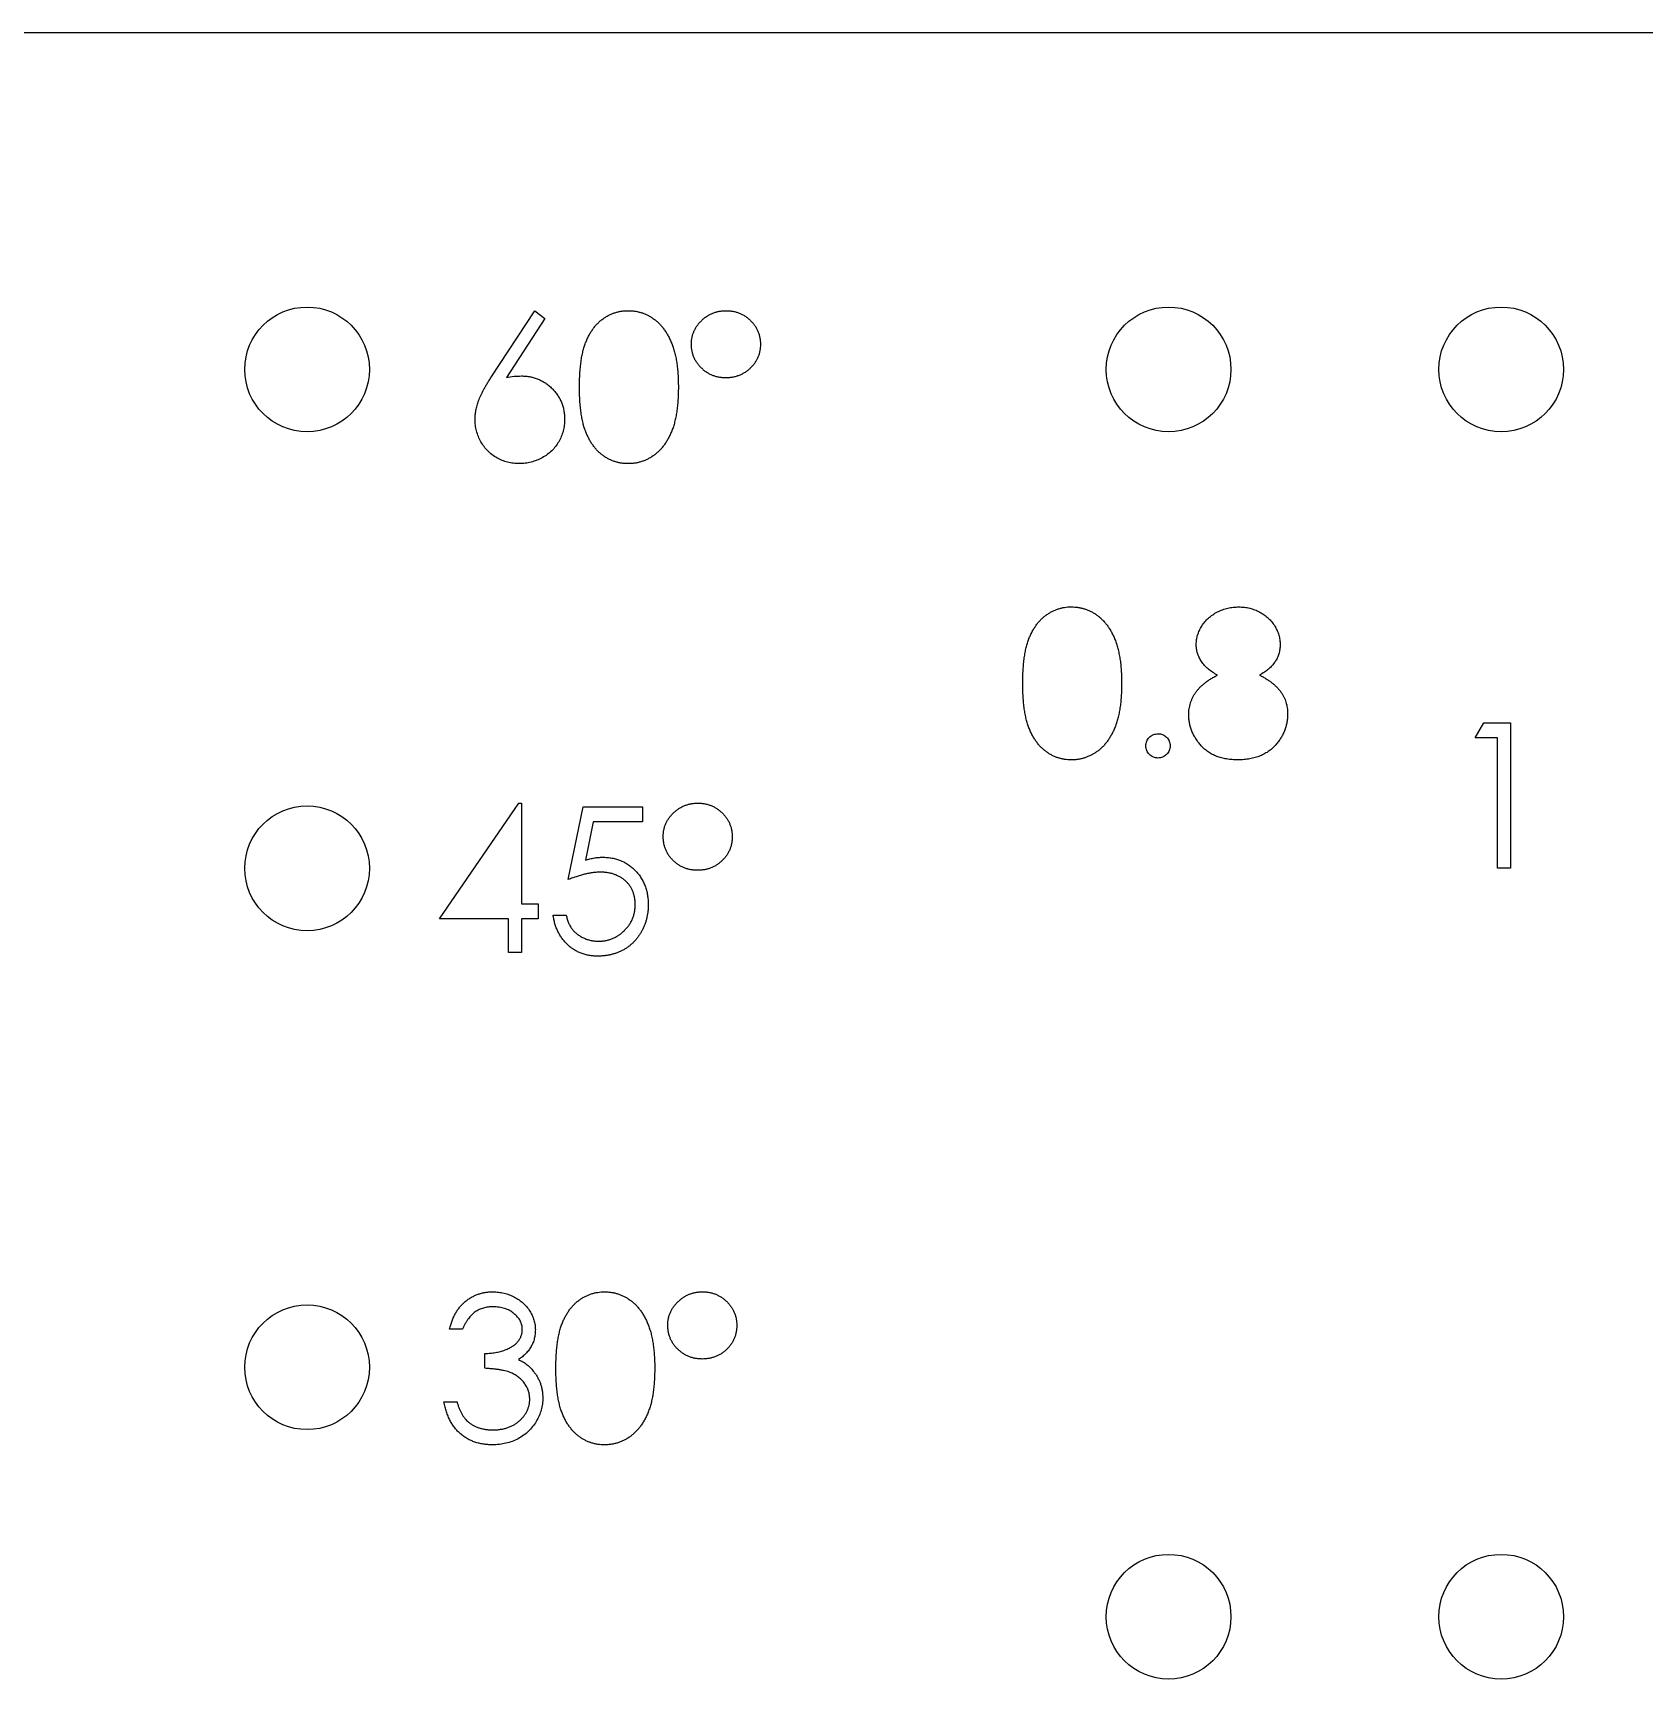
# Model space of a CAD drawing. Header units: millimetres. Extents: x -102 to 51, y -50 to 38.
# Drawn here: x -63.32 to -24.56, y -1.5 to 38.09 of the extents above; entities that cross this region are included whole.
import ezdxf

# ---------------------------------------------------------------- set-up
doc = ezdxf.new("R2010")
doc.units = ezdxf.units.MM

msp = doc.modelspace()

# ---------------------------------------------------------------- linework, layer by layer
at = {"color": 7, "linetype": 'Continuous', "lineweight": 25}
for p, q in [((41.371, 38.093), (-92.077, 38.093)), ((-52.293, 29.815), (-51.248, 31.412)), ((-51.248, 31.412), (-51.006, 31.222)), ((-51.006, 31.222), (-51.931, 29.808)), ((-28.627, 21.141), (-28.421, 21.5)), ((-28.421, 21.5), (-27.774, 21.5)), ((-27.774, 21.5), (-27.774, 18)), ((-28.088, 21.141), (-28.627, 21.141)), ((-28.088, 18), (-28.088, 21.141)), ((-53.543, 16.786), (-51.632, 19.568)), ((-51.632, 19.568), (-51.568, 19.568)), ((-51.568, 19.568), (-51.568, 17.145)), ((-50.446, 17.728), (-50.087, 19.478)), ((-50.087, 19.478), (-48.652, 19.478)), ((-48.652, 19.478), (-48.652, 19.119)), ((-49.842, 19.119), (-50.031, 18.198)), ((-48.652, 19.119), (-49.842, 19.119)), ((-27.774, 18), (-28.088, 18)), ((-51.568, 17.145), (-51.164, 17.145)), ((-51.164, 17.145), (-51.164, 16.786)), ((-51.882, 16.786), (-53.543, 16.786)), ((-51.882, 15.978), (-51.882, 16.786)), ((-51.164, 16.786), (-51.568, 16.786)), ((-51.568, 16.786), (-51.568, 15.978)), ((-50.805, 16.875), (-50.491, 16.875)), ((-51.568, 15.978), (-51.882, 15.978)), ((-52.983, 6.916), (-53.297, 6.916)), ((-52.445, 5.974), (-52.445, 6.333)), ((-53.432, 5.166), (-53.118, 5.166))]:
    msp.add_line(p, q, dxfattribs=at)
for centre in [(-56.724, 30), (-36, 30), (-28, 30), (-56.724, 18), (-56.724, 6), (-36, 0), (-28, 0)]:
    msp.add_circle(centre, 1.5, dxfattribs=at)
for points, knots in [([(-50.171, 29.571), (-50.171, 29.627), (-50.17, 29.736), (-50.163, 29.895), (-50.151, 30.044), (-50.135, 30.183), (-50.116, 30.312), (-50.089, 30.432), (-50.06, 30.541), (-50.025, 30.642), (-49.986, 30.734), (-49.944, 30.821), (-49.896, 30.901), (-49.846, 30.976), (-49.792, 31.045), (-49.734, 31.108), (-49.672, 31.165), (-49.607, 31.217), (-49.538, 31.263), (-49.467, 31.303), (-49.394, 31.337), (-49.319, 31.364), (-49.242, 31.386), (-49.164, 31.401), (-49.083, 31.411), (-49.029, 31.412), (-49.001, 31.412)], [0, 0, 0, 0, 0.068595, 0.133246, 0.194313, 0.251279, 0.304513, 0.354235, 0.400481, 0.443411, 0.484015, 0.523252, 0.561042, 0.5979, 0.633518, 0.668314, 0.702496, 0.736685, 0.770293, 0.803437, 0.835913, 0.86846, 0.900847, 0.933467, 0.966258, 1, 1, 1, 1]), ([(-49.001, 31.412), (-48.973, 31.412), (-48.918, 31.411), (-48.836, 31.401), (-48.756, 31.386), (-48.678, 31.364), (-48.602, 31.337), (-48.528, 31.303), (-48.456, 31.263), (-48.387, 31.216), (-48.32, 31.164), (-48.256, 31.106), (-48.196, 31.041), (-48.14, 30.97), (-48.088, 30.893), (-48.038, 30.81), (-47.994, 30.72), (-47.951, 30.625), (-47.914, 30.522), (-47.881, 30.411), (-47.854, 30.292), (-47.832, 30.164), (-47.814, 30.027), (-47.802, 29.883), (-47.795, 29.73), (-47.794, 29.625), (-47.793, 29.571)], [0, 0, 0, 0, 0.033788, 0.067194, 0.099862, 0.132567, 0.165151, 0.197913, 0.231319, 0.265083, 0.299255, 0.334399, 0.369943, 0.406284, 0.444064, 0.482998, 0.523354, 0.565537, 0.609613, 0.656391, 0.705885, 0.758325, 0.813832, 0.872795, 0.934722, 1, 1, 1, 1]), ([(-47.479, 30.611), (-47.478, 30.639), (-47.476, 30.692), (-47.465, 30.771), (-47.445, 30.846), (-47.419, 30.919), (-47.383, 30.988), (-47.341, 31.055), (-47.29, 31.118), (-47.233, 31.178), (-47.171, 31.233), (-47.104, 31.281), (-47.035, 31.321), (-46.962, 31.354), (-46.887, 31.381), (-46.808, 31.399), (-46.727, 31.41), (-46.672, 31.412), (-46.644, 31.412)], [0, 0, 0, 0, 0.063376, 0.124566, 0.185441, 0.245343, 0.305371, 0.366677, 0.429563, 0.494398, 0.559738, 0.623039, 0.685369, 0.747142, 0.808915, 0.871118, 0.934469, 1, 1, 1, 1]), ([(-46.644, 31.412), (-46.616, 31.412), (-46.561, 31.41), (-46.48, 31.399), (-46.402, 31.38), (-46.327, 31.355), (-46.255, 31.321), (-46.186, 31.281), (-46.121, 31.233), (-46.06, 31.178), (-46.003, 31.119), (-45.954, 31.054), (-45.912, 30.987), (-45.878, 30.917), (-45.852, 30.843), (-45.833, 30.767), (-45.82, 30.687), (-45.819, 30.632), (-45.819, 30.604)], [0, 0, 0, 0, 0.065527, 0.128875, 0.190543, 0.252313, 0.313091, 0.374945, 0.437802, 0.502322, 0.566778, 0.629416, 0.69043, 0.751186, 0.811411, 0.872678, 0.935563, 1, 1, 1, 1]), ([(-46.651, 29.797), (-46.679, 29.797), (-46.735, 29.799), (-46.817, 29.81), (-46.896, 29.828), (-46.972, 29.854), (-47.044, 29.888), (-47.113, 29.928), (-47.178, 29.976), (-47.239, 30.031), (-47.295, 30.091), (-47.345, 30.155), (-47.386, 30.222), (-47.42, 30.294), (-47.447, 30.368), (-47.466, 30.446), (-47.477, 30.528), (-47.478, 30.583), (-47.479, 30.611)], [0, 0, 0, 0, 0.065555, 0.129478, 0.191717, 0.253003, 0.313797, 0.375166, 0.43753, 0.501545, 0.565126, 0.627273, 0.688269, 0.748802, 0.809757, 0.871594, 0.934445, 1, 1, 1, 1]), ([(-45.819, 30.604), (-45.819, 30.577), (-45.82, 30.522), (-45.833, 30.441), (-45.852, 30.364), (-45.878, 30.29), (-45.913, 30.22), (-45.954, 30.152), (-46.005, 30.089), (-46.061, 30.029), (-46.123, 29.975), (-46.188, 29.927), (-46.258, 29.887), (-46.33, 29.854), (-46.406, 29.828), (-46.485, 29.81), (-46.567, 29.799), (-46.623, 29.797), (-46.651, 29.797)], [0, 0, 0, 0, 0.064644, 0.127202, 0.188677, 0.249283, 0.309724, 0.37042, 0.432638, 0.496759, 0.560989, 0.623519, 0.685051, 0.7465, 0.807773, 0.870178, 0.934271, 1, 1, 1, 1]), ([(-52.684, 28.798), (-52.683, 28.834), (-52.681, 28.908), (-52.664, 29.019), (-52.637, 29.134), (-52.606, 29.23), (-52.574, 29.31), (-52.548, 29.373), (-52.514, 29.439), (-52.479, 29.509), (-52.438, 29.581), (-52.394, 29.657), (-52.345, 29.735), (-52.31, 29.788), (-52.293, 29.815)], [0, 0, 0, 0, 0.097818, 0.199726, 0.305276, 0.415811, 0.474472, 0.537274, 0.603657, 0.674299, 0.749834, 0.828598, 0.912378, 1, 1, 1, 1]), ([(-51.931, 29.808), (-51.87, 29.818), (-51.749, 29.837), (-51.628, 29.84), (-51.569, 29.842)], [0, 0, 0, 0, 0.5126593, 1, 1, 1, 1]), ([(-51.569, 29.842), (-51.533, 29.841), (-51.463, 29.839), (-51.36, 29.824), (-51.261, 29.801), (-51.167, 29.768), (-51.077, 29.726), (-50.99, 29.675), (-50.909, 29.613), (-50.831, 29.543), (-50.761, 29.467), (-50.699, 29.385), (-50.647, 29.299), (-50.604, 29.209), (-50.571, 29.114), (-50.547, 29.015), (-50.533, 28.911), (-50.531, 28.84), (-50.53, 28.805)], [0, 0, 0, 0, 0.065231, 0.128405, 0.190067, 0.250943, 0.311546, 0.372863, 0.435024, 0.499072, 0.563091, 0.62551, 0.68668, 0.747283, 0.808563, 0.870742, 0.934341, 1, 1, 1, 1]), ([(-49.001, 27.733), (-49.029, 27.733), (-49.083, 27.734), (-49.164, 27.744), (-49.242, 27.759), (-49.318, 27.78), (-49.393, 27.806), (-49.465, 27.841), (-49.535, 27.88), (-49.604, 27.925), (-49.669, 27.976), (-49.731, 28.033), (-49.788, 28.096), (-49.842, 28.166), (-49.893, 28.241), (-49.94, 28.322), (-49.983, 28.408), (-50.023, 28.502), (-50.058, 28.603), (-50.089, 28.713), (-50.114, 28.833), (-50.135, 28.962), (-50.152, 29.101), (-50.163, 29.249), (-50.17, 29.407), (-50.171, 29.515), (-50.171, 29.571)], [0, 0, 0, 0, 0.033787, 0.066622, 0.099285, 0.131361, 0.163585, 0.196104, 0.228902, 0.262158, 0.295991, 0.330218, 0.36506, 0.400951, 0.43762, 0.475708, 0.515381, 0.556414, 0.599765, 0.646424, 0.696431, 0.749782, 0.806573, 0.867436, 0.931887, 1, 1, 1, 1]), ([(-47.793, 29.571), (-47.794, 29.517), (-47.795, 29.413), (-47.802, 29.261), (-47.815, 29.117), (-47.831, 28.981), (-47.853, 28.854), (-47.881, 28.735), (-47.911, 28.624), (-47.949, 28.522), (-47.991, 28.427), (-48.036, 28.338), (-48.084, 28.255), (-48.137, 28.178), (-48.193, 28.107), (-48.253, 28.042), (-48.317, 27.983), (-48.384, 27.93), (-48.455, 27.884), (-48.527, 27.843), (-48.602, 27.81), (-48.678, 27.781), (-48.756, 27.76), (-48.836, 27.744), (-48.918, 27.734), (-48.973, 27.733), (-49.001, 27.733)], [0, 0, 0, 0, 0.065063, 0.126773, 0.185516, 0.240765, 0.29298, 0.34225, 0.388919, 0.432776, 0.474628, 0.514775, 0.553606, 0.591426, 0.628028, 0.663804, 0.698984, 0.733591, 0.767628, 0.801208, 0.834264, 0.866981, 0.89972, 0.932702, 0.966176, 1, 1, 1, 1]), ([(-51.624, 27.733), (-51.671, 27.734), (-51.764, 27.737), (-51.902, 27.764), (-52.033, 27.808), (-52.159, 27.868), (-52.275, 27.944), (-52.379, 28.036), (-52.471, 28.141), (-52.547, 28.259), (-52.607, 28.387), (-52.652, 28.52), (-52.679, 28.658), (-52.682, 28.751), (-52.684, 28.798)], [0, 0, 0, 0, 0.084335, 0.167052, 0.249566, 0.33274, 0.415915, 0.497828, 0.580373, 0.6646, 0.749467, 0.83251, 0.915639, 1, 1, 1, 1]), ([(-50.53, 28.805), (-50.532, 28.756), (-50.534, 28.659), (-50.562, 28.519), (-50.606, 28.385), (-50.668, 28.26), (-50.745, 28.144), (-50.839, 28.041), (-50.946, 27.95), (-51.068, 27.873), (-51.198, 27.811), (-51.336, 27.766), (-51.478, 27.738), (-51.575, 27.734), (-51.624, 27.733)], [0, 0, 0, 0, 0.0859479, 0.1691252, 0.2503991, 0.3322897, 0.4133643, 0.4941723, 0.5760217, 0.660757, 0.7457831, 0.8300436, 0.9140275, 1, 1, 1, 1]), ([(-39.509, 22.447), (-39.509, 22.503), (-39.508, 22.612), (-39.501, 22.771), (-39.489, 22.92), (-39.473, 23.059), (-39.453, 23.188), (-39.427, 23.307), (-39.397, 23.417), (-39.363, 23.517), (-39.324, 23.61), (-39.281, 23.696), (-39.234, 23.777), (-39.184, 23.852), (-39.129, 23.921), (-39.072, 23.984), (-39.01, 24.041), (-38.944, 24.093), (-38.875, 24.138), (-38.805, 24.178), (-38.732, 24.213), (-38.657, 24.24), (-38.58, 24.262), (-38.501, 24.277), (-38.421, 24.287), (-38.366, 24.287), (-38.339, 24.288)], [0, 0, 0, 0, 0.068595, 0.133246, 0.194313, 0.251279, 0.304513, 0.354235, 0.400481, 0.443411, 0.484015, 0.523252, 0.561042, 0.5979, 0.633518, 0.668314, 0.702496, 0.736685, 0.770293, 0.803437, 0.835913, 0.86846, 0.900847, 0.933467, 0.966258, 1, 1, 1, 1]), ([(-38.339, 24.288), (-38.311, 24.287), (-38.256, 24.286), (-38.174, 24.277), (-38.094, 24.262), (-38.016, 24.24), (-37.94, 24.213), (-37.866, 24.178), (-37.794, 24.139), (-37.724, 24.092), (-37.657, 24.04), (-37.594, 23.981), (-37.534, 23.916), (-37.477, 23.846), (-37.425, 23.769), (-37.376, 23.686), (-37.331, 23.596), (-37.289, 23.501), (-37.252, 23.398), (-37.219, 23.287), (-37.192, 23.167), (-37.169, 23.04), (-37.152, 22.903), (-37.139, 22.758), (-37.133, 22.605), (-37.131, 22.5), (-37.131, 22.447)], [0, 0, 0, 0, 0.033788, 0.067194, 0.099862, 0.132567, 0.165151, 0.197913, 0.231319, 0.265083, 0.299255, 0.334399, 0.369943, 0.406284, 0.444064, 0.482998, 0.523354, 0.565537, 0.609613, 0.656391, 0.705885, 0.758325, 0.813832, 0.872795, 0.934722, 1, 1, 1, 1]), ([(-35.336, 23.39), (-35.334, 23.427), (-35.331, 23.502), (-35.304, 23.614), (-35.261, 23.723), (-35.202, 23.83), (-35.129, 23.931), (-35.041, 24.022), (-34.94, 24.101), (-34.827, 24.168), (-34.706, 24.222), (-34.578, 24.259), (-34.446, 24.284), (-34.356, 24.286), (-34.31, 24.288)], [0, 0, 0, 0, 0.074058, 0.14887, 0.226668, 0.307735, 0.391157, 0.473929, 0.557928, 0.644989, 0.733364, 0.821092, 0.909287, 1, 1, 1, 1]), ([(-34.31, 24.288), (-34.266, 24.286), (-34.178, 24.284), (-34.049, 24.26), (-33.925, 24.22), (-33.808, 24.166), (-33.699, 24.1), (-33.602, 24.019), (-33.517, 23.929), (-33.446, 23.828), (-33.388, 23.722), (-33.347, 23.61), (-33.322, 23.496), (-33.318, 23.419), (-33.317, 23.38)], [0, 0, 0, 0, 0.08941, 0.176306, 0.262626, 0.349446, 0.435498, 0.518928, 0.601355, 0.684256, 0.765807, 0.844877, 0.92228, 1, 1, 1, 1]), ([(-34.825, 22.648), (-34.865, 22.67), (-34.944, 22.713), (-35.048, 22.792), (-35.137, 22.877), (-35.21, 22.971), (-35.267, 23.07), (-35.306, 23.174), (-35.332, 23.28), (-35.335, 23.353), (-35.336, 23.39)], [0, 0, 0, 0, 0.14586, 0.282426, 0.41085, 0.535029, 0.654701, 0.770133, 0.884556, 1, 1, 1, 1]), ([(-33.317, 23.38), (-33.318, 23.342), (-33.321, 23.267), (-33.345, 23.159), (-33.384, 23.057), (-33.439, 22.961), (-33.51, 22.872), (-33.597, 22.79), (-33.698, 22.713), (-33.774, 22.67), (-33.814, 22.648)], [0, 0, 0, 0, 0.121904, 0.239413, 0.35541, 0.472091, 0.592859, 0.718703, 0.854892, 1, 1, 1, 1]), ([(-35.515, 21.689), (-35.515, 21.713), (-35.514, 21.762), (-35.506, 21.834), (-35.493, 21.903), (-35.476, 21.972), (-35.452, 22.038), (-35.424, 22.102), (-35.391, 22.164), (-35.353, 22.225), (-35.309, 22.284), (-35.259, 22.341), (-35.202, 22.396), (-35.138, 22.45), (-35.07, 22.503), (-34.994, 22.553), (-34.912, 22.603), (-34.854, 22.633), (-34.825, 22.648)], [0, 0, 0, 0, 0.058854, 0.116315, 0.172675, 0.22878, 0.28458, 0.340257, 0.39663, 0.453507, 0.512318, 0.572648, 0.636022, 0.702363, 0.771483, 0.844184, 0.92007, 1, 1, 1, 1]), ([(-33.814, 22.648), (-33.785, 22.633), (-33.729, 22.604), (-33.65, 22.557), (-33.577, 22.508), (-33.509, 22.458), (-33.447, 22.406), (-33.392, 22.352), (-33.342, 22.297), (-33.299, 22.24), (-33.261, 22.182), (-33.228, 22.121), (-33.199, 22.059), (-33.177, 21.994), (-33.159, 21.928), (-33.146, 21.86), (-33.139, 21.789), (-33.138, 21.742), (-33.137, 21.718)], [0, 0, 0, 0, 0.079525, 0.1551, 0.22722, 0.295911, 0.362056, 0.42552, 0.485813, 0.544495, 0.60146, 0.657841, 0.713974, 0.769468, 0.82613, 0.882885, 0.940701, 1, 1, 1, 1]), ([(-38.339, 20.608), (-38.366, 20.609), (-38.421, 20.61), (-38.501, 20.619), (-38.58, 20.635), (-38.656, 20.656), (-38.731, 20.682), (-38.803, 20.716), (-38.873, 20.756), (-38.941, 20.801), (-39.006, 20.852), (-39.069, 20.909), (-39.126, 20.972), (-39.18, 21.042), (-39.231, 21.116), (-39.278, 21.197), (-39.321, 21.284), (-39.361, 21.377), (-39.396, 21.479), (-39.427, 21.589), (-39.451, 21.709), (-39.472, 21.838), (-39.489, 21.977), (-39.501, 22.125), (-39.508, 22.283), (-39.509, 22.391), (-39.509, 22.447)], [0, 0, 0, 0, 0.033787, 0.066622, 0.099285, 0.131361, 0.163585, 0.196104, 0.228902, 0.262158, 0.295991, 0.330218, 0.36506, 0.400951, 0.43762, 0.475708, 0.515381, 0.556414, 0.599765, 0.646424, 0.696431, 0.749782, 0.806573, 0.867436, 0.931887, 1, 1, 1, 1]), ([(-37.131, 22.447), (-37.131, 22.393), (-37.133, 22.289), (-37.139, 22.136), (-37.152, 21.992), (-37.168, 21.857), (-37.191, 21.73), (-37.218, 21.611), (-37.249, 21.5), (-37.287, 21.398), (-37.328, 21.303), (-37.373, 21.214), (-37.422, 21.131), (-37.474, 21.054), (-37.53, 20.982), (-37.591, 20.918), (-37.655, 20.859), (-37.722, 20.806), (-37.793, 20.76), (-37.864, 20.719), (-37.939, 20.686), (-38.015, 20.657), (-38.093, 20.635), (-38.174, 20.62), (-38.256, 20.61), (-38.311, 20.609), (-38.339, 20.608)], [0, 0, 0, 0, 0.065063, 0.126773, 0.185516, 0.240765, 0.29298, 0.34225, 0.388919, 0.432776, 0.474628, 0.514775, 0.553606, 0.591426, 0.628028, 0.663804, 0.698984, 0.733591, 0.767628, 0.801208, 0.834264, 0.866981, 0.89972, 0.932702, 0.966176, 1, 1, 1, 1]), ([(-34.331, 20.608), (-34.378, 20.61), (-34.47, 20.612), (-34.603, 20.627), (-34.727, 20.654), (-34.843, 20.69), (-34.95, 20.737), (-35.047, 20.796), (-35.137, 20.865), (-35.216, 20.944), (-35.286, 21.029), (-35.347, 21.117), (-35.398, 21.207), (-35.442, 21.299), (-35.475, 21.394), (-35.498, 21.49), (-35.512, 21.589), (-35.514, 21.655), (-35.515, 21.689)], [0, 0, 0, 0, 0.078556, 0.152863, 0.22356, 0.290375, 0.355403, 0.418291, 0.480389, 0.543073, 0.604924, 0.664398, 0.721943, 0.778375, 0.83383, 0.888861, 0.944089, 1, 1, 1, 1]), ([(-33.137, 21.718), (-33.138, 21.684), (-33.139, 21.617), (-33.153, 21.519), (-33.173, 21.423), (-33.202, 21.33), (-33.239, 21.241), (-33.286, 21.155), (-33.339, 21.071), (-33.381, 21.019), (-33.402, 20.993)], [0, 0, 0, 0, 0.128158, 0.253673, 0.377325, 0.499385, 0.622918, 0.745839, 0.871395, 1, 1, 1, 1]), ([(-36.547, 20.945), (-36.546, 20.965), (-36.544, 21.003), (-36.527, 21.058), (-36.5, 21.109), (-36.463, 21.153), (-36.419, 21.19), (-36.368, 21.217), (-36.313, 21.233), (-36.275, 21.235), (-36.256, 21.237)], [0, 0, 0, 0, 0.129097, 0.252046, 0.373905, 0.5010378, 0.6281707, 0.7513765, 0.872426, 1, 1, 1, 1]), ([(-36.256, 21.237), (-36.236, 21.235), (-36.198, 21.233), (-36.143, 21.218), (-36.093, 21.19), (-36.048, 21.153), (-36.012, 21.108), (-35.983, 21.059), (-35.967, 21.003), (-35.965, 20.965), (-35.964, 20.945)], [0, 0, 0, 0, 0.1275189, 0.2499859, 0.3717924, 0.4988704, 0.6259484, 0.7484917, 0.8709588, 1, 1, 1, 1]), ([(-33.402, 20.993), (-33.43, 20.962), (-33.485, 20.901), (-33.58, 20.822), (-33.684, 20.756), (-33.797, 20.702), (-33.918, 20.66), (-34.048, 20.63), (-34.187, 20.612), (-34.282, 20.61), (-34.331, 20.608)], [0, 0, 0, 0, 0.119283, 0.237093, 0.354796, 0.474576, 0.59746, 0.724926, 0.858883, 1, 1, 1, 1]), ([(-36.256, 20.653), (-36.275, 20.654), (-36.313, 20.656), (-36.368, 20.674), (-36.419, 20.7), (-36.463, 20.738), (-36.5, 20.783), (-36.528, 20.833), (-36.544, 20.888), (-36.546, 20.926), (-36.547, 20.945)], [0, 0, 0, 0, 0.127757, 0.249414, 0.372796, 0.500111, 0.62861, 0.750643, 0.873768, 1, 1, 1, 1]), ([(-35.964, 20.945), (-35.965, 20.926), (-35.968, 20.888), (-35.983, 20.832), (-36.012, 20.783), (-36.048, 20.738), (-36.093, 20.701), (-36.143, 20.673), (-36.198, 20.656), (-36.236, 20.654), (-36.256, 20.653)], [0, 0, 0, 0, 0.1261777, 0.2488206, 0.37154, 0.4999837, 0.6272442, 0.7492255, 0.872298, 1, 1, 1, 1]), ([(-48.158, 18.767), (-48.157, 18.794), (-48.155, 18.847), (-48.144, 18.926), (-48.124, 19.002), (-48.098, 19.075), (-48.062, 19.144), (-48.02, 19.211), (-47.969, 19.274), (-47.912, 19.334), (-47.849, 19.389), (-47.783, 19.437), (-47.713, 19.477), (-47.641, 19.51), (-47.566, 19.536), (-47.487, 19.554), (-47.406, 19.566), (-47.351, 19.567), (-47.323, 19.568)], [0, 0, 0, 0, 0.063376, 0.124566, 0.185441, 0.245343, 0.305371, 0.366677, 0.429563, 0.494398, 0.559738, 0.623039, 0.685369, 0.747142, 0.808915, 0.871118, 0.934469, 1, 1, 1, 1]), ([(-47.323, 19.568), (-47.295, 19.567), (-47.24, 19.566), (-47.159, 19.554), (-47.081, 19.536), (-47.006, 19.51), (-46.934, 19.477), (-46.865, 19.437), (-46.8, 19.389), (-46.739, 19.333), (-46.682, 19.274), (-46.633, 19.21), (-46.591, 19.143), (-46.557, 19.073), (-46.531, 18.999), (-46.512, 18.922), (-46.499, 18.842), (-46.498, 18.788), (-46.498, 18.76)], [0, 0, 0, 0, 0.065527, 0.128875, 0.190543, 0.252313, 0.313091, 0.374945, 0.437802, 0.502322, 0.566778, 0.629416, 0.69043, 0.751186, 0.811411, 0.872678, 0.935563, 1, 1, 1, 1]), ([(-47.33, 17.952), (-47.358, 17.953), (-47.414, 17.954), (-47.496, 17.966), (-47.575, 17.984), (-47.651, 18.01), (-47.723, 18.043), (-47.792, 18.083), (-47.857, 18.131), (-47.918, 18.186), (-47.974, 18.246), (-48.023, 18.31), (-48.065, 18.378), (-48.099, 18.449), (-48.126, 18.524), (-48.144, 18.602), (-48.156, 18.683), (-48.157, 18.739), (-48.158, 18.767)], [0, 0, 0, 0, 0.065555, 0.129478, 0.191717, 0.253003, 0.313797, 0.375166, 0.43753, 0.501545, 0.565126, 0.627273, 0.688269, 0.748802, 0.809757, 0.871594, 0.934445, 1, 1, 1, 1]), ([(-46.498, 18.76), (-46.498, 18.732), (-46.499, 18.677), (-46.512, 18.597), (-46.53, 18.519), (-46.557, 18.445), (-46.592, 18.375), (-46.633, 18.308), (-46.684, 18.245), (-46.74, 18.185), (-46.802, 18.131), (-46.867, 18.082), (-46.937, 18.042), (-47.009, 18.009), (-47.085, 17.984), (-47.164, 17.966), (-47.246, 17.954), (-47.302, 17.953), (-47.33, 17.952)], [0, 0, 0, 0, 0.064644, 0.127202, 0.188677, 0.249283, 0.309724, 0.37042, 0.432638, 0.496759, 0.560989, 0.623519, 0.685051, 0.7465, 0.807773, 0.870178, 0.934271, 1, 1, 1, 1]), ([(-50.031, 18.198), (-49.994, 18.209), (-49.922, 18.228), (-49.816, 18.25), (-49.715, 18.264), (-49.65, 18.265), (-49.618, 18.266)], [0, 0, 0, 0, 0.2750684, 0.5329015, 0.7739735, 1, 1, 1, 1]), ([(-49.618, 18.266), (-49.579, 18.265), (-49.502, 18.264), (-49.39, 18.248), (-49.283, 18.223), (-49.181, 18.188), (-49.084, 18.143), (-48.993, 18.087), (-48.907, 18.021), (-48.827, 17.946), (-48.754, 17.863), (-48.691, 17.774), (-48.636, 17.679), (-48.593, 17.578), (-48.558, 17.472), (-48.535, 17.36), (-48.519, 17.243), (-48.518, 17.162), (-48.517, 17.121)], [0, 0, 0, 0, 0.065808, 0.129394, 0.190894, 0.251281, 0.310815, 0.370371, 0.430768, 0.492881, 0.555104, 0.616067, 0.677256, 0.73826, 0.800762, 0.864778, 0.931045, 1, 1, 1, 1]), ([(-49.675, 17.907), (-49.702, 17.907), (-49.758, 17.906), (-49.844, 17.897), (-49.934, 17.883), (-50.029, 17.863), (-50.127, 17.837), (-50.23, 17.807), (-50.337, 17.77), (-50.409, 17.742), (-50.446, 17.728)], [0, 0, 0, 0, 0.102203, 0.211023, 0.3251, 0.446502, 0.573788, 0.708901, 0.850358, 1, 1, 1, 1]), ([(-48.831, 17.135), (-48.832, 17.163), (-48.833, 17.218), (-48.843, 17.298), (-48.862, 17.374), (-48.887, 17.446), (-48.919, 17.515), (-48.959, 17.579), (-49.006, 17.639), (-49.06, 17.694), (-49.12, 17.745), (-49.185, 17.788), (-49.255, 17.824), (-49.33, 17.856), (-49.41, 17.879), (-49.494, 17.895), (-49.583, 17.905), (-49.644, 17.907), (-49.675, 17.907)], [0, 0, 0, 0, 0.065351, 0.127916, 0.18836, 0.247216, 0.30563, 0.36377, 0.422661, 0.482687, 0.5433, 0.604118, 0.664965, 0.727413, 0.791468, 0.858055, 0.927037, 1, 1, 1, 1]), ([(-48.517, 17.121), (-48.518, 17.093), (-48.519, 17.036), (-48.526, 16.952), (-48.539, 16.87), (-48.556, 16.789), (-48.578, 16.71), (-48.606, 16.633), (-48.639, 16.559), (-48.676, 16.485), (-48.717, 16.415), (-48.763, 16.35), (-48.811, 16.287), (-48.863, 16.23), (-48.919, 16.176), (-48.979, 16.127), (-49.042, 16.082), (-49.108, 16.042), (-49.178, 16.005), (-49.25, 15.974), (-49.325, 15.947), (-49.402, 15.926), (-49.482, 15.909), (-49.565, 15.897), (-49.65, 15.889), (-49.708, 15.888), (-49.738, 15.888)], [0, 0, 0, 0, 0.044014, 0.087434, 0.130118, 0.172554, 0.214555, 0.256298, 0.298438, 0.340849, 0.382715, 0.423924, 0.464246, 0.504074, 0.543862, 0.583567, 0.623094, 0.663229, 0.703551, 0.743938, 0.784541, 0.82575, 0.867757, 0.910745, 0.954914, 1, 1, 1, 1]), ([(-49.719, 16.247), (-49.689, 16.248), (-49.63, 16.25), (-49.544, 16.262), (-49.46, 16.281), (-49.38, 16.31), (-49.302, 16.345), (-49.229, 16.389), (-49.158, 16.441), (-49.092, 16.5), (-49.031, 16.565), (-48.977, 16.634), (-48.932, 16.708), (-48.895, 16.786), (-48.866, 16.867), (-48.845, 16.953), (-48.833, 17.043), (-48.832, 17.104), (-48.831, 17.135)], [0, 0, 0, 0, 0.064207, 0.126425, 0.18768, 0.248216, 0.308305, 0.369661, 0.431699, 0.495947, 0.559758, 0.622295, 0.683911, 0.745092, 0.80674, 0.869087, 0.93329, 1, 1, 1, 1]), ([(-49.738, 15.888), (-49.772, 15.889), (-49.841, 15.89), (-49.942, 15.904), (-50.038, 15.925), (-50.13, 15.955), (-50.219, 15.994), (-50.302, 16.042), (-50.383, 16.097), (-50.457, 16.162), (-50.526, 16.233), (-50.588, 16.31), (-50.643, 16.392), (-50.691, 16.479), (-50.731, 16.571), (-50.763, 16.668), (-50.789, 16.77), (-50.8, 16.84), (-50.805, 16.875)], [0, 0, 0, 0, 0.065421, 0.128708, 0.190236, 0.250724, 0.310637, 0.370766, 0.431615, 0.493523, 0.555883, 0.617342, 0.678668, 0.740711, 0.802985, 0.866803, 0.932347, 1, 1, 1, 1]), ([(-50.491, 16.875), (-50.484, 16.842), (-50.469, 16.778), (-50.436, 16.688), (-50.396, 16.607), (-50.349, 16.536), (-50.292, 16.473), (-50.228, 16.418), (-50.155, 16.368), (-50.075, 16.326), (-49.99, 16.29), (-49.901, 16.266), (-49.811, 16.25), (-49.75, 16.248), (-49.719, 16.247)], [0, 0, 0, 0, 0.094687, 0.181994, 0.264377, 0.34218, 0.418618, 0.496509, 0.577369, 0.661511, 0.746733, 0.831258, 0.915206, 1, 1, 1, 1]), ([(-53.297, 6.916), (-53.289, 6.951), (-53.272, 7.02), (-53.238, 7.119), (-53.2, 7.212), (-53.154, 7.298), (-53.105, 7.379), (-53.048, 7.452), (-52.987, 7.521), (-52.919, 7.581), (-52.848, 7.636), (-52.773, 7.683), (-52.694, 7.724), (-52.613, 7.757), (-52.528, 7.782), (-52.44, 7.8), (-52.349, 7.812), (-52.287, 7.813), (-52.256, 7.814)], [0, 0, 0, 0, 0.072625, 0.141977, 0.208985, 0.273957, 0.336889, 0.398745, 0.460116, 0.520825, 0.580994, 0.640152, 0.698622, 0.757271, 0.816427, 0.876254, 0.937165, 1, 1, 1, 1]), ([(-52.256, 7.814), (-52.21, 7.812), (-52.12, 7.809), (-51.987, 7.785), (-51.859, 7.745), (-51.737, 7.691), (-51.624, 7.623), (-51.523, 7.543), (-51.436, 7.452), (-51.363, 7.352), (-51.306, 7.244), (-51.264, 7.133), (-51.238, 7.019), (-51.235, 6.943), (-51.233, 6.904)], [0, 0, 0, 0, 0.090254, 0.17854, 0.266093, 0.354631, 0.441886, 0.525747, 0.608114, 0.690197, 0.770821, 0.848326, 0.924012, 1, 1, 1, 1]), ([(-50.74, 5.972), (-50.739, 6.028), (-50.739, 6.137), (-50.732, 6.296), (-50.72, 6.445), (-50.704, 6.584), (-50.684, 6.714), (-50.658, 6.833), (-50.628, 6.943), (-50.594, 7.043), (-50.555, 7.136), (-50.512, 7.222), (-50.465, 7.302), (-50.415, 7.377), (-50.36, 7.446), (-50.303, 7.51), (-50.241, 7.567), (-50.175, 7.619), (-50.106, 7.664), (-50.035, 7.704), (-49.963, 7.738), (-49.888, 7.765), (-49.811, 7.787), (-49.732, 7.803), (-49.652, 7.812), (-49.597, 7.813), (-49.57, 7.814)], [0, 0, 0, 0, 0.068595, 0.133246, 0.194313, 0.251279, 0.304513, 0.354235, 0.400481, 0.443411, 0.484015, 0.523252, 0.561042, 0.5979, 0.633518, 0.668314, 0.702496, 0.736685, 0.770293, 0.803437, 0.835913, 0.86846, 0.900847, 0.933467, 0.966258, 1, 1, 1, 1]), ([(-49.57, 7.814), (-49.542, 7.813), (-49.486, 7.812), (-49.405, 7.803), (-49.325, 7.787), (-49.247, 7.765), (-49.171, 7.738), (-49.097, 7.704), (-49.025, 7.664), (-48.955, 7.618), (-48.888, 7.566), (-48.825, 7.507), (-48.765, 7.442), (-48.708, 7.372), (-48.656, 7.294), (-48.607, 7.212), (-48.562, 7.122), (-48.52, 7.027), (-48.483, 6.923), (-48.449, 6.813), (-48.423, 6.693), (-48.4, 6.565), (-48.383, 6.429), (-48.37, 6.284), (-48.363, 6.131), (-48.362, 6.026), (-48.362, 5.972)], [0, 0, 0, 0, 0.033788, 0.067194, 0.099862, 0.132567, 0.165151, 0.197913, 0.231319, 0.265083, 0.299255, 0.334399, 0.369943, 0.406284, 0.444064, 0.482998, 0.523354, 0.565537, 0.609613, 0.656391, 0.705885, 0.758325, 0.813832, 0.872795, 0.934722, 1, 1, 1, 1]), ([(-48.047, 7.013), (-48.047, 7.04), (-48.045, 7.093), (-48.034, 7.172), (-48.014, 7.248), (-47.987, 7.321), (-47.951, 7.39), (-47.91, 7.457), (-47.858, 7.52), (-47.801, 7.58), (-47.739, 7.634), (-47.673, 7.683), (-47.603, 7.723), (-47.531, 7.756), (-47.455, 7.782), (-47.377, 7.8), (-47.296, 7.812), (-47.241, 7.813), (-47.212, 7.814)], [0, 0, 0, 0, 0.063376, 0.124566, 0.185441, 0.245343, 0.305371, 0.366677, 0.429563, 0.494398, 0.559738, 0.623039, 0.685369, 0.747142, 0.808915, 0.871118, 0.934469, 1, 1, 1, 1]), ([(-47.212, 7.814), (-47.184, 7.813), (-47.129, 7.812), (-47.048, 7.8), (-46.97, 7.782), (-46.895, 7.756), (-46.824, 7.722), (-46.755, 7.683), (-46.689, 7.635), (-46.628, 7.579), (-46.572, 7.52), (-46.523, 7.456), (-46.481, 7.389), (-46.446, 7.319), (-46.42, 7.245), (-46.401, 7.168), (-46.389, 7.088), (-46.388, 7.033), (-46.387, 7.006)], [0, 0, 0, 0, 0.065527, 0.128875, 0.190543, 0.252313, 0.313091, 0.374945, 0.437802, 0.502322, 0.566778, 0.629416, 0.69043, 0.751186, 0.811411, 0.872678, 0.935563, 1, 1, 1, 1]), ([(-52.251, 7.455), (-52.291, 7.453), (-52.369, 7.45), (-52.481, 7.427), (-52.586, 7.389), (-52.665, 7.343), (-52.724, 7.299), (-52.766, 7.26), (-52.808, 7.216), (-52.845, 7.166), (-52.884, 7.112), (-52.919, 7.051), (-52.952, 6.986), (-52.973, 6.94), (-52.983, 6.916)], [0, 0, 0, 0, 0.122712, 0.239685, 0.351816, 0.463766, 0.520818, 0.579448, 0.640604, 0.705298, 0.773634, 0.844669, 0.920057, 1, 1, 1, 1]), ([(-51.547, 6.906), (-51.548, 6.924), (-51.549, 6.96), (-51.559, 7.013), (-51.575, 7.065), (-51.596, 7.115), (-51.625, 7.162), (-51.659, 7.208), (-51.7, 7.251), (-51.747, 7.292), (-51.798, 7.331), (-51.853, 7.364), (-51.911, 7.392), (-51.973, 7.415), (-52.038, 7.432), (-52.106, 7.445), (-52.178, 7.453), (-52.227, 7.454), (-52.251, 7.455)], [0, 0, 0, 0, 0.055275, 0.109966, 0.163247, 0.218076, 0.273301, 0.330909, 0.390995, 0.454176, 0.518862, 0.583311, 0.648517, 0.715031, 0.782502, 0.852323, 0.924928, 1, 1, 1, 1]), ([(-52.445, 6.333), (-52.402, 6.334), (-52.317, 6.335), (-52.193, 6.352), (-52.074, 6.376), (-51.964, 6.413), (-51.863, 6.456), (-51.776, 6.506), (-51.703, 6.561), (-51.645, 6.623), (-51.602, 6.69), (-51.57, 6.759), (-51.551, 6.831), (-51.549, 6.881), (-51.547, 6.906)], [0, 0, 0, 0, 0.110166, 0.215787, 0.318027, 0.417574, 0.51165, 0.596162, 0.672935, 0.74367, 0.810677, 0.874059, 0.936696, 1, 1, 1, 1]), ([(-51.233, 6.904), (-51.235, 6.867), (-51.237, 6.795), (-51.256, 6.689), (-51.289, 6.589), (-51.334, 6.495), (-51.392, 6.408), (-51.463, 6.326), (-51.546, 6.25), (-51.61, 6.207), (-51.642, 6.184)], [0, 0, 0, 0, 0.1280675, 0.2506083, 0.3706302, 0.4900722, 0.6103748, 0.7343131, 0.8632165, 1, 1, 1, 1]), ([(-47.219, 6.198), (-47.248, 6.199), (-47.304, 6.2), (-47.386, 6.212), (-47.465, 6.23), (-47.54, 6.256), (-47.612, 6.289), (-47.681, 6.329), (-47.747, 6.377), (-47.808, 6.432), (-47.864, 6.492), (-47.913, 6.556), (-47.955, 6.624), (-47.988, 6.695), (-48.015, 6.77), (-48.034, 6.848), (-48.046, 6.929), (-48.047, 6.985), (-48.047, 7.013)], [0, 0, 0, 0, 0.0655549, 0.1294781, 0.1917174, 0.2530031, 0.3137968, 0.3751661, 0.43753, 0.5015448, 0.5651256, 0.6272731, 0.6882688, 0.7488016, 0.8097566, 0.8715944, 0.9344451, 1, 1, 1, 1]), ([(-46.387, 7.006), (-46.388, 6.978), (-46.389, 6.923), (-46.402, 6.843), (-46.42, 6.765), (-46.447, 6.691), (-46.482, 6.621), (-46.523, 6.554), (-46.574, 6.491), (-46.63, 6.431), (-46.692, 6.377), (-46.757, 6.328), (-46.826, 6.288), (-46.898, 6.255), (-46.974, 6.23), (-47.053, 6.212), (-47.135, 6.2), (-47.191, 6.199), (-47.219, 6.198)], [0, 0, 0, 0, 0.064644, 0.127202, 0.188677, 0.249283, 0.309724, 0.37042, 0.432638, 0.496759, 0.560989, 0.623519, 0.685051, 0.7465, 0.807773, 0.870178, 0.934271, 1, 1, 1, 1]), ([(-51.368, 5.233), (-51.37, 5.266), (-51.373, 5.331), (-51.396, 5.427), (-51.434, 5.519), (-51.488, 5.606), (-51.553, 5.687), (-51.63, 5.759), (-51.718, 5.818), (-51.799, 5.86), (-51.87, 5.888), (-51.932, 5.906), (-52.001, 5.922), (-52.076, 5.937), (-52.158, 5.949), (-52.248, 5.96), (-52.344, 5.968), (-52.411, 5.972), (-52.445, 5.974)], [0, 0, 0, 0, 0.066909, 0.133485, 0.201035, 0.271234, 0.34288, 0.413836, 0.485977, 0.56023, 0.599884, 0.644055, 0.691892, 0.744688, 0.801492, 0.862858, 0.929328, 1, 1, 1, 1]), ([(-51.642, 6.184), (-51.605, 6.166), (-51.531, 6.131), (-51.431, 6.061), (-51.339, 5.98), (-51.288, 5.917), (-51.263, 5.885)], [0, 0, 0, 0, 0.25388, 0.503009, 0.750291, 1, 1, 1, 1]), ([(-49.57, 4.134), (-49.597, 4.135), (-49.652, 4.135), (-49.732, 4.145), (-49.811, 4.16), (-49.887, 4.182), (-49.962, 4.208), (-50.034, 4.242), (-50.104, 4.281), (-50.172, 4.326), (-50.237, 4.377), (-50.299, 4.434), (-50.357, 4.498), (-50.411, 4.567), (-50.462, 4.642), (-50.509, 4.723), (-50.552, 4.81), (-50.592, 4.903), (-50.627, 5.004), (-50.658, 5.114), (-50.682, 5.235), (-50.703, 5.364), (-50.72, 5.502), (-50.732, 5.651), (-50.739, 5.808), (-50.739, 5.917), (-50.74, 5.972)], [0, 0, 0, 0, 0.033787, 0.066622, 0.099285, 0.131361, 0.163585, 0.196104, 0.228902, 0.262158, 0.295991, 0.330218, 0.36506, 0.400951, 0.43762, 0.475708, 0.515381, 0.556414, 0.599765, 0.646424, 0.696431, 0.749782, 0.806573, 0.867436, 0.931887, 1, 1, 1, 1]), ([(-48.362, 5.972), (-48.362, 5.919), (-48.364, 5.815), (-48.37, 5.662), (-48.383, 5.518), (-48.399, 5.382), (-48.422, 5.255), (-48.449, 5.136), (-48.48, 5.025), (-48.518, 4.923), (-48.559, 4.828), (-48.604, 4.74), (-48.653, 4.656), (-48.705, 4.579), (-48.761, 4.508), (-48.822, 4.444), (-48.886, 4.384), (-48.953, 4.332), (-49.023, 4.286), (-49.095, 4.244), (-49.17, 4.211), (-49.246, 4.183), (-49.324, 4.161), (-49.404, 4.146), (-49.486, 4.135), (-49.542, 4.134), (-49.57, 4.134)], [0, 0, 0, 0, 0.065063, 0.126773, 0.185516, 0.240765, 0.29298, 0.34225, 0.388919, 0.432776, 0.474628, 0.514775, 0.553606, 0.591426, 0.628028, 0.663804, 0.698984, 0.733591, 0.767628, 0.801208, 0.834264, 0.866981, 0.89972, 0.932702, 0.966176, 1, 1, 1, 1]), ([(-51.263, 5.885), (-51.246, 5.862), (-51.213, 5.817), (-51.171, 5.743), (-51.134, 5.669), (-51.105, 5.592), (-51.082, 5.513), (-51.066, 5.431), (-51.056, 5.348), (-51.055, 5.292), (-51.054, 5.264)], [0, 0, 0, 0, 0.128136, 0.254173, 0.378112, 0.501712, 0.623986, 0.747096, 0.872875, 1, 1, 1, 1]), ([(-52.265, 4.134), (-52.302, 4.135), (-52.376, 4.137), (-52.484, 4.148), (-52.587, 4.17), (-52.686, 4.198), (-52.78, 4.235), (-52.869, 4.28), (-52.953, 4.333), (-53.032, 4.395), (-53.106, 4.465), (-53.173, 4.542), (-53.234, 4.627), (-53.287, 4.721), (-53.334, 4.821), (-53.373, 4.929), (-53.408, 5.044), (-53.424, 5.125), (-53.432, 5.166)], [0, 0, 0, 0, 0.065541, 0.128963, 0.190377, 0.250092, 0.308548, 0.366398, 0.424542, 0.48317, 0.542243, 0.601739, 0.662506, 0.724856, 0.789128, 0.856346, 0.926295, 1, 1, 1, 1]), ([(-53.118, 5.166), (-53.11, 5.139), (-53.094, 5.087), (-53.067, 5.011), (-53.036, 4.942), (-53.003, 4.879), (-52.968, 4.821), (-52.929, 4.769), (-52.889, 4.722), (-52.859, 4.695), (-52.844, 4.682)], [0, 0, 0, 0, 0.14977, 0.291316, 0.425966, 0.55216, 0.671527, 0.786122, 0.895325, 1, 1, 1, 1]), ([(-51.054, 5.264), (-51.056, 5.215), (-51.059, 5.117), (-51.091, 4.972), (-51.141, 4.831), (-51.211, 4.696), (-51.297, 4.57), (-51.399, 4.457), (-51.517, 4.359), (-51.647, 4.278), (-51.789, 4.213), (-51.941, 4.168), (-52.1, 4.139), (-52.209, 4.136), (-52.265, 4.134)], [0, 0, 0, 0, 0.0796483, 0.1589217, 0.2396195, 0.3226094, 0.4060346, 0.4876021, 0.5696846, 0.6530361, 0.7374357, 0.8224778, 0.9097477, 1, 1, 1, 1]), ([(-52.259, 4.493), (-52.226, 4.494), (-52.162, 4.495), (-52.069, 4.506), (-51.98, 4.522), (-51.897, 4.547), (-51.818, 4.578), (-51.744, 4.616), (-51.675, 4.662), (-51.612, 4.713), (-51.555, 4.77), (-51.505, 4.829), (-51.462, 4.89), (-51.428, 4.954), (-51.401, 5.021), (-51.382, 5.09), (-51.37, 5.161), (-51.369, 5.209), (-51.368, 5.233)], [0, 0, 0, 0, 0.076072, 0.148752, 0.218403, 0.28576, 0.350598, 0.414964, 0.478069, 0.541761, 0.60435, 0.664075, 0.721464, 0.777587, 0.832644, 0.887844, 0.94346, 1, 1, 1, 1]), ([(-52.844, 4.682), (-52.824, 4.667), (-52.785, 4.637), (-52.721, 4.599), (-52.654, 4.565), (-52.582, 4.54), (-52.507, 4.518), (-52.428, 4.504), (-52.345, 4.494), (-52.288, 4.493), (-52.259, 4.493)], [0, 0, 0, 0, 0.118271, 0.236178, 0.355663, 0.475904, 0.600127, 0.728608, 0.861313, 1, 1, 1, 1])]:
    msp.add_open_spline(points, degree=3, knots=knots, dxfattribs=at)

doc.saveas('drawing.dxf')
